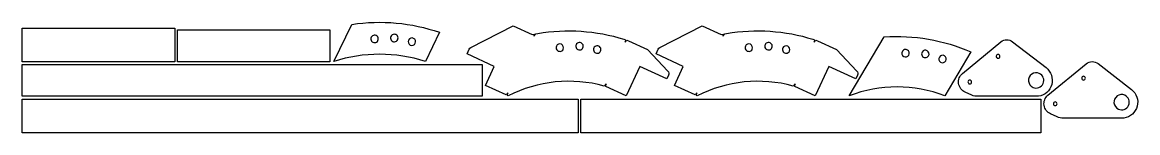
# Model space of a CAD drawing. Header units: metres. Extents: x 5 to 2987, y 5 to 301.
import ezdxf

# ---------------------------------------------------------------- set-up
doc = ezdxf.new("R2010")
doc.units = ezdxf.units.M

msp = doc.modelspace()

# ---------------------------------------------------------------- linework, layer by layer
for points in [[(1082.8, 196, 0.154178), (838, 196), (886.3, 294.9, -0.121382), (1120.7, 273.7), (1082.8, 196)], [(990.7, 262.8, 1.000001), (1008.7, 254.1, 1.000002), (990.7, 262.8)], [(1625.6, 251.1), (1676.5, 227.7), (1731.1, 170, -0.306021), (1732.9, 158.9), (1728.5, 149.2), (1655.8, 182.6), (1619.6, 103.7), (1565.1, 128.7), (1565.8, 135.9), (1560.9, 129.9, 0.18695), (1304.2, 103.7), (1302.1, 104.7), (1303.4, 112.1), (1298.6, 106.3), (1243.7, 131.5), (1267.1, 182.4), (1194.4, 215.7), (1200.2, 228.4, -0.167146), (1204.7, 233.1), (1317.2, 291.4), (1368.1, 268.1), (1373.5, 269), (1372.7, 263.2), (1378.4, 269.8), (1383, 270.5, -0.119091), (1613.6, 255.1), (1617.7, 253.7), (1616.8, 246.9), (1621.5, 252.4), (1625.6, 251.1)], [(2130.9, 251.1), (2181.8, 227.7), (2236.4, 170, -0.306073), (2238.2, 158.9), (2233.8, 149.2), (2161.1, 182.6), (2124.8, 103.7), (2070.4, 128.7), (2071.1, 135.9), (2066.1, 129.9, 0.186949), (1809.5, 103.7), (1807.4, 104.7), (1808.7, 112.1), (1803.9, 106.3), (1749, 131.5), (1772.4, 182.4), (1699.7, 215.7), (1705.5, 228.4, -0.167146), (1710, 233.1), (1822.4, 291.4), (1873.3, 268.1), (1878.8, 269), (1878, 263.2), (1883.7, 269.8), (1888.3, 270.5, -0.119091), (2118.9, 255.1), (2123, 253.7), (2122.1, 246.9), (2126.8, 252.4), (2130.9, 251.1)], [(937.9, 260.4, 1.000001), (955.9, 251.6, 1.000001), (937.9, 260.4)], [(1037.8, 253, 0.999995), (1055.7, 244.2, 0.999994), (1037.8, 253)], [(1451.3, 228.5, 0.999984), (1433.1, 236.8, 1.000005), (1451.3, 228.5)], [(1504, 232.2, 1.000003), (1485.8, 240.5, 1.000008), (1504, 232.2)], [(1956.6, 228.5, 0.999989), (1938.4, 236.8, 1.000005), (1956.6, 228.5)], [(2009.3, 232.2, 1.000003), (1991.1, 240.5, 1.000003), (2009.3, 232.2)], [(2541.4, 221.3), (2471.8, 103.9, 0.185256), (2216.1, 103.9), (2309.4, 261.4, -0.121381), (2541.4, 221.3)], [(2526, 113.4, -0.552028), (2519.1, 163.7), (2621.6, 248, -0.353505), (2653, 248.3), (2742.2, 179.1, -0.661627), (2722.2, 102.5), (2559.9, 102.5, -0.100958), (2543.5, 105.5), (2526, 113.4)], [(1551.2, 223.5, 1.000004), (1533.1, 231.8, 1.000003), (1551.2, 223.5)], [(2056.5, 223.5, 0.999996), (2038.4, 231.8, 1.000005), (2056.5, 223.5)], [(2375.4, 212.6, 0.999999), (2358.1, 222.8, 0.999999), (2375.4, 212.6)], [(2428.1, 210.8, 0.999992), (2410.9, 221, 1.000037), (2428.1, 210.8)], [(2474.2, 197.2, 0.999999), (2457, 207.4, 0.999999), (2474.2, 197.2)], [(2616.1, 213.9, 0.999991), (2612, 204.8, 0.999991), (2616.1, 213.9)], [(2754.5, 55.1, -0.552028), (2747.5, 105.4), (2850, 189.6, -0.353505), (2881.5, 189.9), (2970.6, 120.7, -0.661631), (2950.6, 44.1), (2788.4, 44.1, -0.100957), (2772, 47.2), (2754.5, 55.1)], [(2724.3, 163.7, 1.000004), (2707.5, 126.4, 0.999993), (2724.3, 163.7)], [(2844.6, 155.5, 0.999989), (2840.5, 146.4, 0.999991), (2844.6, 155.5)], [(2540.4, 145.3, 0.999989), (2536.3, 136.2, 0.999991), (2540.4, 145.3)], [(2952.8, 105.3, 1.000004), (2935.9, 68, 0.999993), (2952.8, 105.3)], [(2768.9, 87, 0.99999), (2764.8, 77.9, 0.99999), (2768.9, 87)]]:
    msp.add_lwpolyline(points, format="xyb")
for points in [[(5, 285), (412.6, 285), (412.6, 195), (5, 195), (5, 285)], [(420.1, 280), (827.7, 280), (827.7, 195), (420.1, 195), (420.1, 280)], [(5, 102.5), (5, 187.5), (1235, 187.5), (1235, 102.5), (5, 102.5)], [(5, 95), (1491, 95), (1491, 5), (5, 5), (5, 95)], [(1498.5, 5), (1498.5, 95), (2728.5, 95), (2728.5, 5), (1498.5, 5)]]:
    msp.add_lwpolyline(points)

doc.saveas('drawing.dxf')
